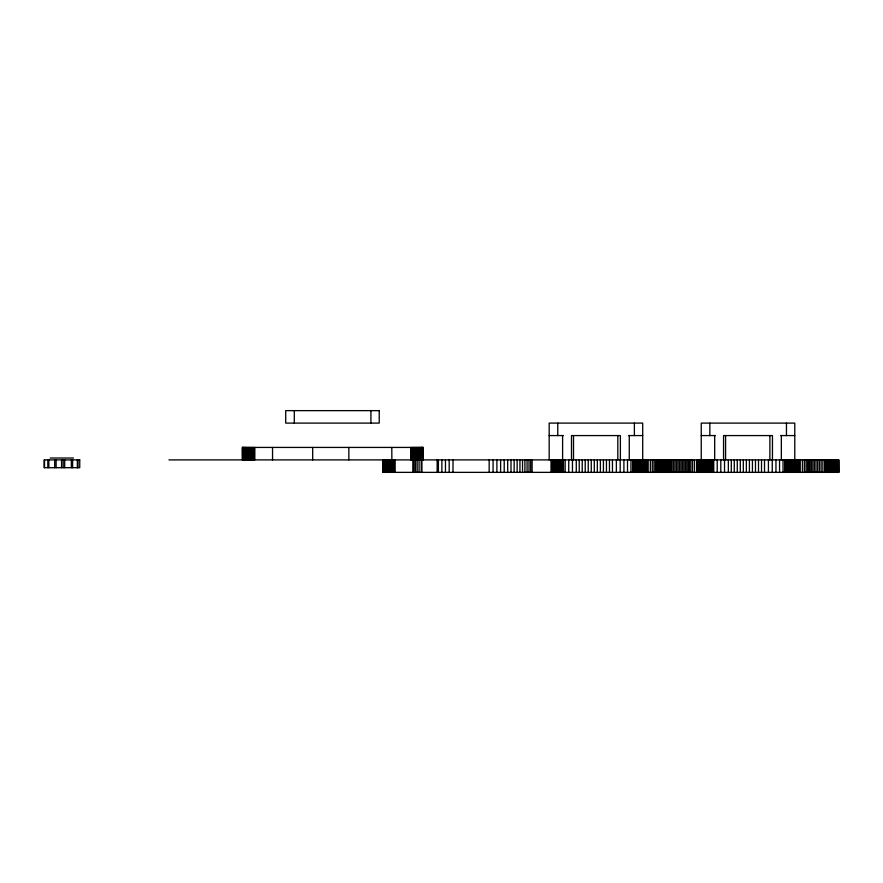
<?xml version="1.0" encoding="UTF-8"?>
<svg xmlns="http://www.w3.org/2000/svg" width="883" height="883" viewBox="0 0 883 883"><rect width="100%" height="100%" fill="white"/><g stroke="black" fill="none" stroke-linecap="round" stroke-linejoin="round"><path stroke-width="1.32" d="M549.171 459.9L549.171 423.1L642.703 423.1L642.703 459.9M557.769 435.573L557.769 423.1M562.603 459.855L562.603 435.573M571.489 459.855L571.489 435.573L620.374 435.573L620.374 459.888M573.509 459.855L573.509 435.573M617.813 459.9L617.813 435.573M629.27 459.888L629.27 435.573M634.38 435.573L634.38 423.1M701.245 459.9L701.245 423.112L794.777 423.112L794.777 459.9M709.844 435.573L709.844 423.112M714.678 459.855L714.678 435.573M723.563 459.855L723.563 435.573L772.448 435.573L772.448 459.9M725.583 459.855L725.583 435.573M769.888 459.9L769.888 435.573M781.345 459.9L781.345 435.573M786.455 435.573L786.455 423.112M421.931 472.361L421.897 447.427M549.171 435.573L563.409 435.573M628.453 435.573L642.703 435.573M701.245 435.573L715.484 435.573M780.528 435.573L794.777 435.573M242.472 447.427L242.472 459.9L242.361 447.427L423.189 447.427M50.176 458.023L73.521 458.023M168.951 459.9L838.85 459.9L838.85 472.361L382.681 472.361L382.714 459.9L382.924 472.361M697.272 459.9L697.162 472.361M838.607 459.9L838.74 472.361M838.431 459.9L838.431 472.361M838.188 459.9L838.188 472.361M837.901 459.9L837.901 472.361M837.559 459.9L837.559 472.361M837.183 459.9L837.183 472.361M836.753 459.9L836.753 472.361M836.278 459.9L836.278 472.361M835.76 459.9L835.76 472.361M835.197 459.9L835.197 472.361M834.601 459.9L834.601 472.361M833.971 459.9L833.971 472.361M833.309 459.9L833.309 472.361M832.614 459.9L832.614 472.361M831.896 459.9L831.896 472.361M831.157 459.9L831.157 472.361M830.384 459.9L830.384 472.361M829.612 459.9L829.612 472.361M828.817 459.9L828.817 472.361M828.011 459.9L828.011 472.361M827.194 459.9L827.194 472.361M826.378 459.9L826.378 472.361M825.561 459.9L825.561 472.361M824.623 459.9L824.755 472.361M822.868 459.9L822.868 472.361M821.113 459.9L821.113 472.361M819.391 459.9L819.391 472.361M817.691 459.9L817.691 472.361M816.035 459.9L816.035 472.361M814.435 459.9L814.435 472.361M812.89 459.9L812.89 472.361M811.411 459.9L811.411 472.361M810.009 459.9L810.009 472.361M808.685 459.9L808.685 472.361M807.459 459.9L807.459 472.361M806.024 459.9L806.024 472.361M804.336 459.9L804.336 472.361M802.404 459.9L802.404 472.361M800.252 459.9L800.252 472.361M798.729 459.9L798.839 472.361M798.585 459.9L798.585 472.361M798.398 459.9L798.398 472.361M798.144 459.9L798.144 472.361M797.846 459.9L797.846 472.361M797.492 459.9L797.492 472.361M797.095 459.9L797.095 472.361M796.643 459.9L796.643 472.361M796.146 459.9L796.146 472.361M795.605 459.9L795.605 472.361M795.02 459.9L795.02 472.361M794.391 459.9L794.391 472.361M793.74 459.9L793.74 472.361M793.044 459.9L793.044 472.361M792.316 459.9L792.316 472.361M791.565 459.9L791.565 472.361M790.793 459.9L790.793 472.361M789.987 459.9L789.987 472.361M789.17 459.9L789.17 472.361M788.342 459.9L788.342 472.361M787.504 459.9L787.504 472.361M786.654 459.9L786.654 472.361M785.793 459.9L785.793 472.361M784.943 459.9L784.943 472.361M784.755 459.9L784.755 472.361M783.033 459.9L783.033 472.361M779.568 459.9L779.568 472.361M775.958 459.9L775.958 472.361M772.25 459.9L772.25 472.361M768.42 459.9L768.42 472.361M764.523 459.9L764.523 472.361M761.521 459.9L761.521 472.361M758.508 459.9L758.508 472.361M755.484 459.9L755.484 472.361M752.437 459.9L752.437 472.361M749.402 459.9L749.402 472.361M746.356 459.9L746.356 472.361M743.32 459.9L743.32 472.361M740.296 459.9L740.296 472.361M737.283 459.9L737.283 472.361M734.281 459.9L734.281 472.361M731.301 459.9L731.301 472.361M728.343 459.9L728.343 472.361M724.524 459.9L724.524 472.361M720.804 459.9L720.804 472.361M717.206 459.9L717.206 472.361M713.751 459.9L713.751 472.361M712.504 459.9L712.504 472.361M711.797 459.9L711.797 472.361M710.947 459.9L710.947 472.361M710.098 459.9L710.098 472.361M709.237 459.9L709.237 472.361M708.387 459.9L708.387 472.361M707.548 459.9L707.548 472.361M706.72 459.9L706.72 472.361M705.903 459.9L705.903 472.361M705.109 459.9L705.109 472.361M704.325 459.9L704.325 472.361M703.574 459.9L703.574 472.361M702.846 459.9L702.846 472.361M702.151 459.9L702.151 472.361M701.499 459.9L701.499 472.361M700.87 459.9L700.87 472.361M700.285 459.9L700.285 472.361M699.744 459.9L699.744 472.361M699.248 459.9L699.248 472.361M698.806 459.9L698.806 472.361M698.398 459.9L698.398 472.361M698.045 459.9L698.045 472.361M697.747 459.9L697.747 472.361M697.493 459.9L697.493 472.361M697.051 459.9L697.084 472.361M696.566 459.9L696.566 472.361M694.413 459.9L694.413 472.361M692.493 459.9L692.493 472.361M690.804 459.9L690.804 472.361M689.38 459.9L689.38 472.361M688.199 459.9L688.199 472.361M686.786 459.9L686.786 472.361M685.374 459.9L685.374 472.361M683.928 459.9L683.928 472.361M682.471 459.9L682.471 472.361M681.003 459.9L681.003 472.361M679.524 459.9L679.524 472.361M678.034 459.9L678.034 472.361M676.544 459.9L676.544 472.361M675.031 459.9L675.031 472.361M673.53 459.9L673.53 472.361M672.018 459.9L672.018 472.361M671.312 459.9L671.312 472.361M670.495 459.9L670.495 472.361M669.678 459.9L669.678 472.361M668.873 459.9L668.873 472.361M668.067 459.9L668.067 472.361M667.272 459.9L667.272 472.361M666.488 459.9L666.488 472.361M665.727 459.9L665.727 472.361M664.987 459.9L664.987 472.361M664.259 459.9L664.259 472.361M663.575 459.9L663.575 472.361M662.901 459.9L662.901 472.361M662.272 459.9L662.272 472.361M661.676 459.9L661.676 472.361M661.124 459.9L661.124 472.361M660.605 459.9L660.605 472.361M660.131 459.9L660.131 472.361M659.7 459.9L659.7 472.361M659.314 459.9L659.314 472.361M658.972 459.9L658.972 472.361M658.685 459.9L658.685 472.361M658.453 459.9L658.453 472.361M658.265 459.9L658.265 472.361M658.133 472.361L658.023 459.9L657.945 472.361M656.621 459.9L656.621 472.361M655.407 459.9L655.407 472.361M653.961 459.9L653.961 472.361M652.272 459.9L652.272 472.361M650.341 459.9L650.341 472.361M648.188 459.9L648.188 472.361M646.742 459.9L646.775 472.361M646.665 459.9L646.665 472.361M646.522 459.9L646.522 472.361M646.334 459.9L646.334 472.361M646.08 459.9L646.08 472.361M645.782 459.9L645.782 472.361M645.429 459.9L645.429 472.361M645.031 459.9L645.031 472.361M644.579 459.9L644.579 472.361M644.082 459.9L644.082 472.361M643.541 459.9L643.541 472.361M642.956 459.9L642.956 472.361M642.338 459.9L642.338 472.361M641.676 459.9L641.676 472.361M640.981 459.9L640.981 472.361M640.252 459.9L640.252 472.361M639.502 459.9L639.502 472.361M638.729 459.9L638.729 472.361M637.923 459.9L637.923 472.361M637.107 459.9L637.107 472.361M636.279 459.9L636.279 472.361M635.44 459.9L635.44 472.361M634.59 459.9L634.59 472.361M633.74 459.9L633.74 472.361M632.879 459.9L632.879 472.361M632.692 459.9L632.692 472.361M630.97 459.9L630.97 472.361M627.504 459.9L627.504 472.361M623.906 459.9L623.906 472.361M620.186 459.9L620.186 472.361M616.367 459.9L616.367 472.361M612.46 459.9L612.46 472.361M609.458 459.9L609.458 472.361M606.444 459.9L606.444 472.361M603.42 459.9L603.42 472.361M600.385 459.9L600.385 472.361M597.338 459.9L597.338 472.361M594.303 459.9L594.303 472.361M591.257 459.9L591.268 472.361M588.233 459.9L588.233 472.361M585.219 459.9L585.219 472.361M582.217 459.9L582.217 472.361M579.237 459.9L579.237 472.361M576.279 459.9L576.279 472.361M572.46 459.9L572.46 472.361M568.74 459.9L568.74 472.361M565.153 459.9L565.153 472.361M563.398 459.9L563.475 472.361M563.266 459.9L563.266 472.361M563.078 459.9L563.078 472.361M562.846 459.9L562.846 472.361M562.559 459.9L562.559 472.361M562.217 459.9L562.217 472.361M561.831 459.9L561.831 472.361M561.4 459.9L561.4 472.361M560.926 459.9L560.926 472.361M560.407 459.9L560.407 472.361M559.855 459.9L559.855 472.361M559.259 459.9L559.259 472.361M558.63 459.9L558.63 472.361M557.968 459.9L557.968 472.361M557.272 459.9L557.272 472.361M556.555 459.9L556.555 472.361M555.804 459.9L555.804 472.361M555.043 459.9L555.043 472.361M554.259 459.9L554.259 472.361M553.464 459.9L553.464 472.361M552.659 459.9L552.659 472.361M551.853 459.9L551.853 472.361M551.036 459.9L551.036 472.361M532.118 459.9L532.118 472.361M530.683 459.9L530.683 472.361M528.994 459.9L528.994 472.361M527.063 459.9L527.063 472.361M524.91 459.9L524.91 472.361M522.526 459.9L522.526 472.361M519.932 459.9L519.932 472.361M517.14 459.9L517.14 472.361M514.16 459.9L514.16 472.361M511.003 459.9L511.003 472.361M507.692 459.9L507.692 472.361M504.215 459.9L504.215 472.361M500.617 459.9L500.617 472.361M496.897 459.9L496.897 472.361M493.078 459.9L493.078 472.361M489.171 459.9L489.171 472.361M453.001 459.9L453.001 472.361M449.182 459.9L449.182 472.361M445.462 459.9L445.462 472.361M441.864 459.9L441.864 472.361M438.409 459.9L438.409 472.361M437.162 459.9L437.162 472.361M422.758 447.427L422.758 459.9M422.527 447.427L422.527 459.9M422.24 447.427L422.24 459.9M421.522 447.427L421.522 459.9M421.213 459.9L421.213 472.361M421.081 447.427L421.081 459.9M420.606 447.427L420.606 459.9M420.098 447.427L420.098 459.9M419.535 447.427L419.535 459.9M419.061 459.9L419.061 472.361M418.939 447.427L418.939 459.9M418.31 447.427L418.31 459.9M417.648 447.427L417.648 459.9M417.151 459.9L417.151 472.361M416.953 447.427L416.953 459.9M416.235 447.427L416.235 459.9M415.485 447.427L415.463 472.361M414.723 447.427L414.723 459.9M414.028 459.9L414.028 472.361M413.939 447.427L413.939 459.9M413.145 447.427L413.145 459.9M412.847 459.9L412.847 472.361M412.35 447.427L412.35 459.9M411.533 447.427L411.533 459.9M410.716 447.427L410.716 459.9M395.154 459.9L395.154 472.361M394.337 459.9L394.337 472.361M393.531 459.9L393.531 472.361M392.725 459.9L392.725 472.361M391.798 447.427L391.931 472.361M391.147 459.9L391.147 472.361M390.385 459.9L390.385 472.361M389.635 459.9L389.635 472.361M388.917 459.9L388.917 472.361M388.222 459.9L388.222 472.361M387.56 459.9L387.56 472.361M386.931 459.9L386.931 472.361M386.335 459.9L386.335 472.361M385.783 459.9L385.783 472.361M385.264 459.9L385.264 472.361M384.789 459.9L384.789 472.361M384.359 459.9L384.359 472.361M383.973 459.9L383.973 472.361M383.63 459.9L383.63 472.361M383.343 459.9L383.343 472.361M383.112 459.9L383.112 472.361M370.915 410.639L370.915 423.1M348.851 447.427L348.851 459.9M312.681 447.427L312.681 459.9M294.304 410.639L294.304 423.1M272.538 447.427L272.538 459.9M254.834 447.427L254.834 459.9M254.017 447.427L254.017 459.9M253.211 447.427L253.211 459.9M252.406 447.427L252.406 459.9M251.611 447.427L251.611 459.9M250.827 447.427L250.827 459.9M250.066 447.427L250.066 459.9M249.315 447.427L249.315 459.9M248.598 447.427L248.598 459.9M247.902 447.427L247.902 459.9M247.24 447.427L247.24 459.9M246.611 447.427L246.611 459.9M246.015 447.427L246.015 459.9M245.463 447.427L245.463 459.9M244.944 447.427L244.944 459.9M244.47 447.427L244.47 459.9M244.039 447.427L244.039 459.9M243.653 447.427L243.653 459.9M243.311 447.427L243.311 459.9M243.024 447.427L243.024 459.9M242.792 447.427L242.792 459.9M242.604 447.427L242.604 459.9M78.046 459.9L78.046 467.692M77.34 459.9L77.34 467.692M72.616 459.9L72.616 467.692M71.357 459.9L71.357 467.692M64.702 459.9L64.702 467.692M63.19 459.9L63.19 467.692M61.578 459.9L61.567 467.692M56.115 459.9L56.115 467.692M54.702 459.9L54.702 467.692M48.83 459.9L48.83 467.692M47.825 459.9L47.825 467.692M44.514 459.9L44.514 467.692M379.226 410.639L285.706 410.639L285.706 423.1L379.226 423.1L379.226 410.639M79.746 459.9L44.15 459.9L44.15 467.692L79.746 467.692L79.746 459.9M423.078 459.9L423.078 447.427L422.946 459.9"/></g></svg>
